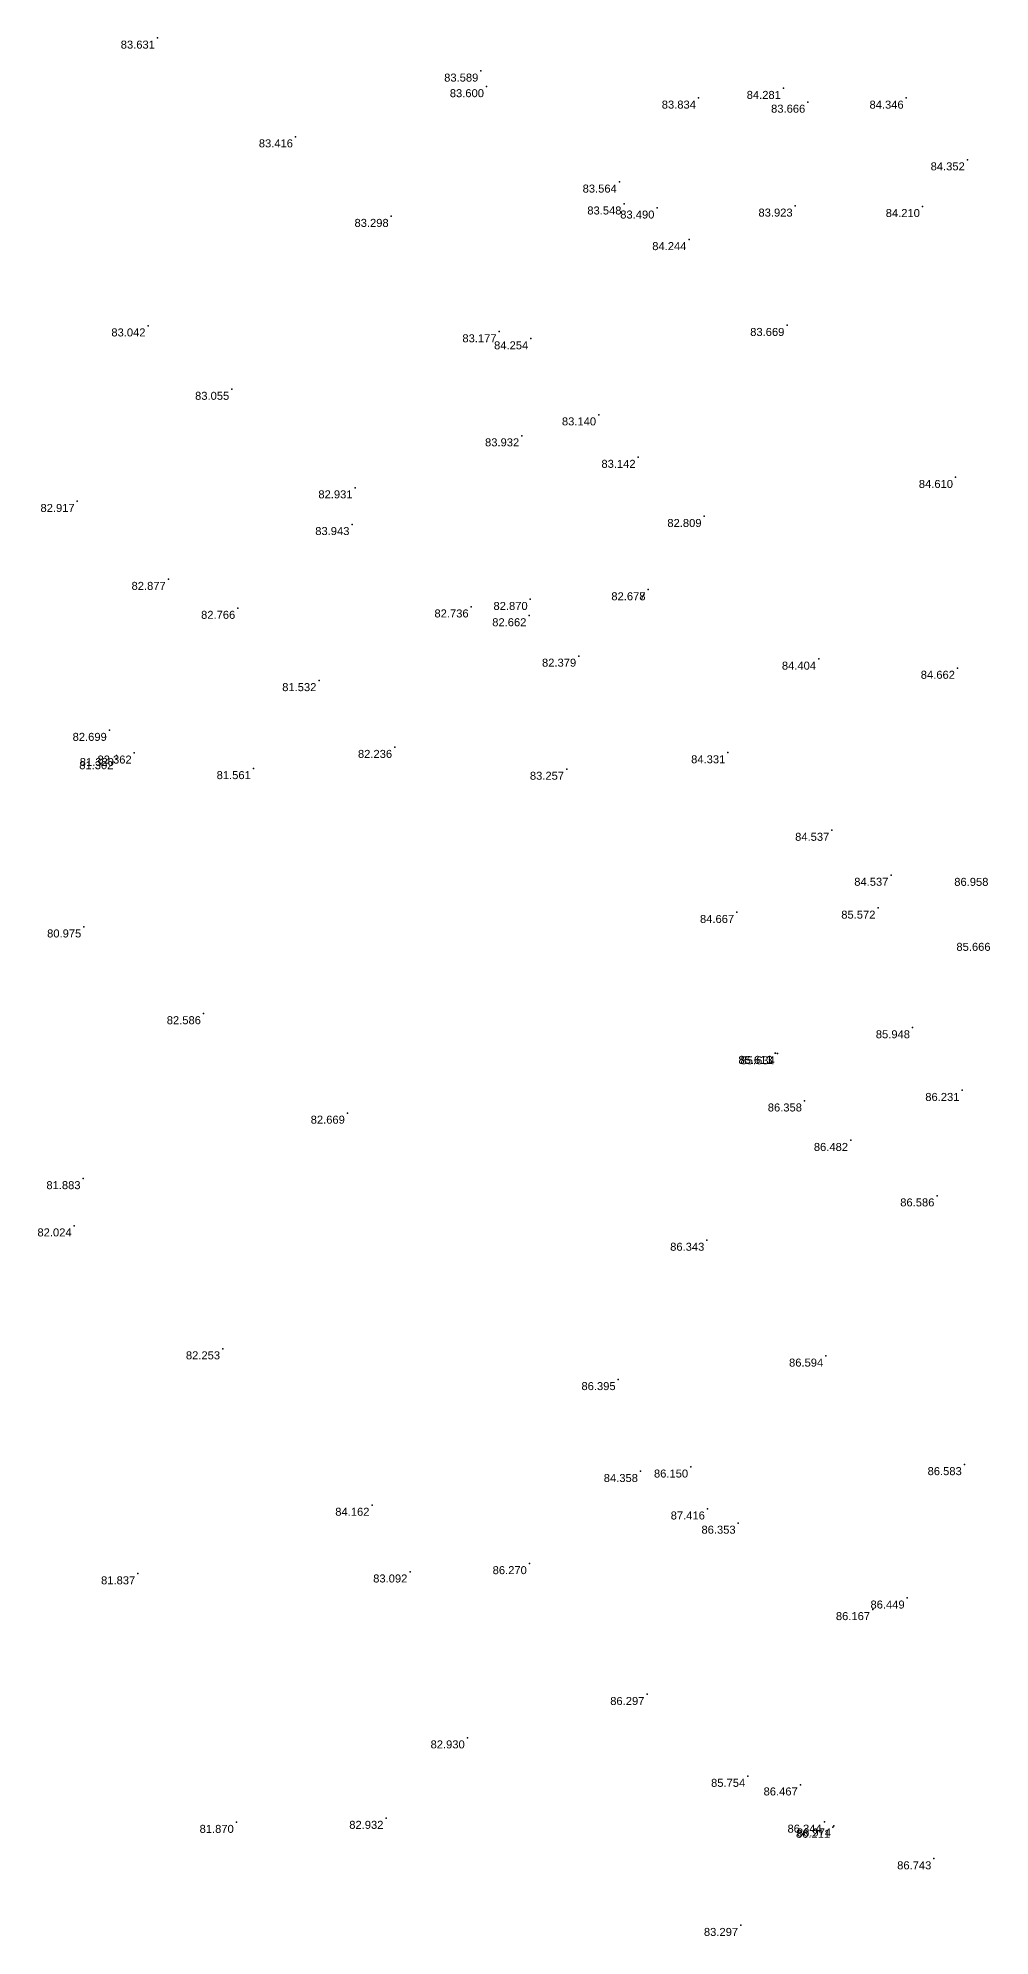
# Model space of a CAD drawing. Header units: millimetres. Extents: x 706139 to 707011, y 753722 to 954403.
# Drawn here: x 706381 to 706416.7, y 954185.9 to 954257.1 of the extents above; entities that cross this region are included whole.
import ezdxf
from ezdxf.enums import TextEntityAlignment as Align

# ---------------------------------------------------------------- set-up
doc = ezdxf.new("R2010")
doc.units = ezdxf.units.MM
doc.linetypes.add('SOLID_LINE', pattern=[0])
doc.layers.add('Height', color=7, linetype='Continuous')
doc.styles.get("Standard").update_dxf_attribs({"font": 'arial.ttf'})

msp = doc.modelspace()

# ---------------------------------------------------------------- linework, layer by layer
at = {"color": 0, "linetype": 'SOLID_LINE'}
for p in [(706385.5007, 954257.1169, 83.6308), (706385.5007, 954257.1169, 83.6308), (706385.5007, 954257.1169, 83.6308), (706397.6363, 954255.8808, 83.5893), (706397.6363, 954255.8808, 83.5893), (706397.6363, 954255.8808, 83.5893), (706397.8481, 954255.2962, 83.6005), (706397.8481, 954255.2962, 83.6005), (706397.8481, 954255.2962, 83.6005), (706408.9877, 954255.2319, 84.2809), (706408.9877, 954255.2319, 84.2809), (706408.9877, 954255.2319, 84.2809), (706405.8004, 954254.8688, 83.8336), (706405.8004, 954254.8688, 83.8336), (706405.8004, 954254.8688, 83.8336), (706409.9023, 954254.7147, 83.6665), (706409.9023, 954254.7147, 83.6665), (706409.9023, 954254.7147, 83.6665), (706413.5945, 954254.8664, 84.3457), (706413.5945, 954254.8664, 84.3457), (706413.5945, 954254.8664, 84.3457), (706390.6819, 954253.4158, 83.4164), (706390.6819, 954253.4158, 83.4164), (706390.6819, 954253.4158, 83.4164), (706415.8884, 954252.5523, 84.3516), (706415.8884, 954252.5523, 84.3516), (706415.8884, 954252.5523, 84.3516), (706402.8318, 954251.7192, 83.5643), (706402.8318, 954251.7192, 83.5643), (706402.8318, 954251.7192, 83.5643), (706403.0072, 954250.8982, 83.5478), (706403.0072, 954250.8982, 83.5478), (706403.0072, 954250.8982, 83.5478), (706404.2423, 954250.7463, 83.4904), (706404.2423, 954250.7463, 83.4904), (706404.2423, 954250.7463, 83.4904), (706409.4286, 954250.8194, 83.9231), (706409.4286, 954250.8194, 83.9231), (706409.4286, 954250.8194, 83.9231), (706414.2041, 954250.8019, 84.2105), (706414.2041, 954250.8019, 84.2105), (706414.2041, 954250.8019, 84.2105), (706394.272, 954250.4329, 83.298), (706394.272, 954250.4329, 83.298), (706394.272, 954250.4329, 83.298), (706405.4437, 954249.5618, 84.2436), (706405.4437, 954249.5618, 84.2436), (706405.4437, 954249.5618, 84.2436), (706409.1187, 954246.3438, 83.6694), (706409.1187, 954246.3438, 83.6694), (706409.1187, 954246.3438, 83.6694), (706385.149, 954246.3256, 83.0424), (706385.149, 954246.3256, 83.0424), (706385.149, 954246.3256, 83.0424), (706398.3199, 954246.1059, 83.1771), (706398.3199, 954246.1059, 83.1771), (706398.3199, 954246.1059, 83.1771), (706399.5087, 954245.8422, 84.2544), (706399.5087, 954245.8422, 84.2544), (706399.5087, 954245.8422, 84.2544), (706388.2903, 954243.9497, 83.055), (706388.2903, 954243.9497, 83.055), (706388.2903, 954243.9497, 83.055), (706402.0545, 954242.99, 83.14), (706402.0545, 954242.99, 83.14), (706402.0545, 954242.99, 83.14), (706399.1698, 954242.2046, 83.9317), (706399.1698, 954242.2046, 83.9317), (706399.1698, 954242.2046, 83.9317), (706403.5365, 954241.3984, 83.1422), (706403.5365, 954241.3984, 83.1422), (706403.5365, 954241.3984, 83.1422), (706415.4451, 954240.6444, 84.6099), (706415.4451, 954240.6444, 84.6099), (706415.4451, 954240.6444, 84.6099), (706392.9164, 954240.2544, 82.9306), (706392.9164, 954240.2544, 82.9306), (706392.9164, 954240.2544, 82.9306), (706382.49, 954239.7441, 82.9172), (706382.49, 954239.7441, 82.9172), (706382.49, 954239.7441, 82.9172), (706392.7996, 954238.8784, 83.9428), (706392.7996, 954238.8784, 83.9428), (706392.7996, 954238.8784, 83.9428), (706406.01, 954239.1806, 82.8088), (706406.01, 954239.1806, 82.8088), (706406.01, 954239.1806, 82.8088), (706385.9069, 954236.8223, 82.8773), (706385.9069, 954236.8223, 82.8773), (706385.9069, 954236.8223, 82.8773), (706403.9081, 954236.4319, 82.677), (706403.9081, 954236.4319, 82.677), (706403.9081, 954236.4319, 82.677), (706403.909, 954236.4325, 82.678), (706403.909, 954236.4325, 82.678), (706403.909, 954236.4325, 82.678), (706388.5159, 954235.737, 82.7662), (706388.5159, 954235.737, 82.7662), (706388.5159, 954235.737, 82.7662), (706397.2718, 954235.789, 82.7356), (706397.2718, 954235.789, 82.7356), (706397.2718, 954235.789, 82.7356), (706399.4864, 954236.0696, 82.8695), (706399.4864, 954236.0696, 82.8695), (706399.4864, 954236.0696, 82.8695), (706399.44, 954235.4593, 82.6622), (706399.44, 954235.4593, 82.6622), (706399.44, 954235.4593, 82.6622), (706401.3069, 954233.9421, 82.3786), (706401.3069, 954233.9421, 82.3786), (706401.3069, 954233.9421, 82.3786), (706410.3072, 954233.8316, 84.4045), (706410.3072, 954233.8316, 84.4045), (706410.3072, 954233.8316, 84.4045), (706391.56, 954233.0259, 81.5316), (706391.56, 954233.0259, 81.5316), (706391.56, 954233.0259, 81.5316), (706415.5182, 954233.489, 84.6618), (706415.5182, 954233.489, 84.6618), (706415.5182, 954233.489, 84.6618), (706383.6956, 954231.1608, 82.6989), (706383.6956, 954231.1608, 82.6989), (706383.6956, 954231.1608, 82.6989), (706383.9441, 954230.0981, 81.3025), (706383.9441, 954230.0981, 81.3025), (706383.9441, 954230.0981, 81.3025), (706383.9642, 954230.2184, 81.32), (706383.9642, 954230.2184, 81.32), (706383.9642, 954230.2184, 81.32), (706384.6291, 954230.3103, 82.3622), (706384.6291, 954230.3103, 82.3622), (706384.6291, 954230.3103, 82.3622), (706394.4016, 954230.5222, 82.2363), (706394.4016, 954230.5222, 82.2363), (706394.4016, 954230.5222, 82.2363), (706406.9024, 954230.3204, 84.3308), (706406.9024, 954230.3204, 84.3308), (706406.9024, 954230.3204, 84.3308), (706389.1, 954229.7269, 81.5612), (706389.1, 954229.7269, 81.5612), (706389.1, 954229.7269, 81.5612), (706400.8526, 954229.7033, 83.2575), (706400.8526, 954229.7033, 83.2575), (706400.8526, 954229.7033, 83.2575), (706410.8042, 954227.4142, 84.5374), (706410.8042, 954227.4142, 84.5374), (706410.8042, 954227.4142, 84.5374), (706413.0223, 954225.7282, 84.5366), (706413.0223, 954225.7282, 84.5366), (706413.0223, 954225.7282, 84.5366), (706407.2348, 954224.3333, 84.6666), (706407.2348, 954224.3333, 84.6666), (706407.2348, 954224.3333, 84.6666), (706412.5351, 954224.4952, 85.5724), (706412.5351, 954224.4952, 85.5724), (706412.5351, 954224.4952, 85.5724), (706382.7388, 954223.7902, 80.9747), (706382.7388, 954223.7902, 80.9747), (706382.7388, 954223.7902, 80.9747), (706387.228, 954220.5372, 82.5857), (706387.228, 954220.5372, 82.5857), (706387.228, 954220.5372, 82.5857), (706413.8317, 954220.01, 85.9479), (706413.8317, 954220.01, 85.9479), (706413.8317, 954220.01, 85.9479), (706408.673, 954219.0482, 85.6112), (706408.673, 954219.0482, 85.6112), (706408.673, 954219.0482, 85.6112), (706408.6809, 954219.0503, 85.6126), (706408.6809, 954219.0503, 85.6126), (706408.6809, 954219.0503, 85.6126), (706408.7557, 954219.0325, 85.6341), (706408.7557, 954219.0325, 85.6341), (706408.7557, 954219.0325, 85.6341), (706409.7782, 954217.2647, 86.3576), (706409.7782, 954217.2647, 86.3576), (706409.7782, 954217.2647, 86.3576), (706415.688, 954217.66, 86.231), (706415.688, 954217.66, 86.231), (706415.688, 954217.66, 86.231), (706392.628, 954216.807, 82.669), (706411.5072, 954215.7852, 86.4816), (706411.5072, 954215.7852, 86.4816), (706411.5072, 954215.7852, 86.4816), (706382.7112, 954214.352, 81.8826), (706382.7112, 954214.352, 81.8826), (706382.7112, 954214.352, 81.8826), (706414.7482, 954213.7056, 86.5864), (706414.7482, 954213.7056, 86.5864), (706414.7482, 954213.7056, 86.5864), (706382.3762, 954212.5804, 82.0243), (706382.3762, 954212.5804, 82.0243), (706382.3762, 954212.5804, 82.0243), (706406.1156, 954212.0425, 86.343), (706406.1156, 954212.0425, 86.343), (706406.1156, 954212.0425, 86.343), (706387.946, 954207.971, 82.253), (706410.5758, 954207.6986, 86.5935), (706410.5758, 954207.6986, 86.5935), (706410.5758, 954207.6986, 86.5935), (706402.7872, 954206.8173, 86.3948), (706402.7872, 954206.8173, 86.3948), (706402.7872, 954206.8173, 86.3948), (706403.6244, 954203.3721, 84.3584), (706403.6244, 954203.3721, 84.3584), (706403.6244, 954203.3721, 84.3584), (706405.5075, 954203.5385, 86.1498), (706405.5075, 954203.5385, 86.1498), (706405.5075, 954203.5385, 86.1498), (706415.7745, 954203.6284, 86.5833), (706415.7745, 954203.6284, 86.5833), (706415.7745, 954203.6284, 86.5833), (706393.5509, 954202.1062, 84.1623), (706393.5509, 954202.1062, 84.1623), (706393.5509, 954202.1062, 84.1623), (706406.1357, 954201.9663, 87.416), (706406.1357, 954201.9663, 87.416), (706406.1357, 954201.9663, 87.416), (706407.2901, 954201.4333, 86.3529), (706407.2901, 954201.4333, 86.3529), (706407.2901, 954201.4333, 86.3529), (706384.7633, 954199.535, 81.8369), (706384.7633, 954199.535, 81.8369), (706384.7633, 954199.535, 81.8369), (706394.9727, 954199.6044, 83.092), (706394.9727, 954199.6044, 83.092), (706394.9727, 954199.6044, 83.092), (706399.4556, 954199.9162, 86.2703), (706399.4556, 954199.9162, 86.2703), (706399.4556, 954199.9162, 86.2703), (706412.3339, 954198.1936, 86.1672), (706412.3339, 954198.1936, 86.1672), (706412.3339, 954198.1936, 86.1672), (706413.6316, 954198.6268, 86.4491), (706413.6316, 954198.6268, 86.4491), (706413.6316, 954198.6268, 86.4491), (706403.8673, 954195.011, 86.2973), (706403.8673, 954195.011, 86.2973), (706403.8673, 954195.011, 86.2973), (706397.1261, 954193.3833, 82.9303), (706397.1261, 954193.3833, 82.9303), (706397.1261, 954193.3833, 82.9303), (706407.6497, 954191.9418, 85.7545), (706407.6497, 954191.9418, 85.7545), (706407.6497, 954191.9418, 85.7545), (706409.6207, 954191.6188, 86.4668), (706409.6207, 954191.6188, 86.4668), (706409.6207, 954191.6188, 86.4668), (706388.4597, 954190.2155, 81.8695), (706388.4597, 954190.2155, 81.8695), (706388.4597, 954190.2155, 81.8695), (706394.0755, 954190.3668, 82.9321), (706394.0755, 954190.3668, 82.9321), (706394.0755, 954190.3668, 82.9321), (706410.5185, 954190.2239, 86.344), (706410.5185, 954190.2239, 86.344), (706410.5185, 954190.2239, 86.344), (706410.8357, 954190.0309, 86.2114), (706410.8357, 954190.0309, 86.2114), (706410.8357, 954190.0309, 86.2114), (706410.8724, 954190.0803, 86.9743), (706410.8724, 954190.0803, 86.9743), (706410.8724, 954190.0803, 86.9743), (706414.6326, 954188.8491, 86.7427), (706414.6326, 954188.8491, 86.7427), (706414.6326, 954188.8491, 86.7427), (706407.3819, 954186.3515, 83.2968), (706407.3819, 954186.3515, 83.2968), (706407.3819, 954186.3515, 83.2968)]:
    msp.add_point(p, dxfattribs=at)

# ---------------------------------------------------------------- texts
at = {"layer": 'Height', "color": 4, "linetype": 'SOLID_LINE'}
for s, p in [('83.631', (706385.4007, 954257.0169, 83.6308)), ('83.631', (706385.4007, 954257.0169, 83.6308)), ('83.631', (706385.4007, 954257.0169, 83.6308)), ('83.589', (706397.5363, 954255.7808, 83.5893)), ('83.589', (706397.5363, 954255.7808, 83.5893)), ('83.589', (706397.5363, 954255.7808, 83.5893)), ('83.600', (706397.7481, 954255.1962, 83.6005)), ('83.600', (706397.7481, 954255.1962, 83.6005)), ('83.600', (706397.7481, 954255.1962, 83.6005)), ('84.281', (706408.8877, 954255.1319, 84.2809)), ('84.281', (706408.8877, 954255.1319, 84.2809)), ('84.281', (706408.8877, 954255.1319, 84.2809)), ('83.834', (706405.7004, 954254.7688, 83.8336)), ('83.834', (706405.7004, 954254.7688, 83.8336)), ('83.834', (706405.7004, 954254.7688, 83.8336)), ('83.666', (706409.8023, 954254.6147, 83.6665)), ('83.666', (706409.8023, 954254.6147, 83.6665)), ('83.666', (706409.8023, 954254.6147, 83.6665)), ('84.346', (706413.4945, 954254.7664, 84.3457)), ('84.346', (706413.4945, 954254.7664, 84.3457)), ('84.346', (706413.4945, 954254.7664, 84.3457)), ('83.416', (706390.5819, 954253.3158, 83.4164)), ('83.416', (706390.5819, 954253.3158, 83.4164)), ('83.416', (706390.5819, 954253.3158, 83.4164)), ('84.352', (706415.7884, 954252.4523, 84.3516)), ('84.352', (706415.7884, 954252.4523, 84.3516)), ('84.352', (706415.7884, 954252.4523, 84.3516)), ('83.564', (706402.7318, 954251.6192, 83.5643)), ('83.564', (706402.7318, 954251.6192, 83.5643)), ('83.564', (706402.7318, 954251.6192, 83.5643)), ('83.548', (706402.9072, 954250.7982, 83.5478)), ('83.548', (706402.9072, 954250.7982, 83.5478)), ('83.548', (706402.9072, 954250.7982, 83.5478)), ('83.490', (706404.1423, 954250.6463, 83.4904)), ('83.490', (706404.1423, 954250.6463, 83.4904)), ('83.490', (706404.1423, 954250.6463, 83.4904)), ('83.923', (706409.3286, 954250.7194, 83.9231)), ('83.923', (706409.3286, 954250.7194, 83.9231)), ('83.923', (706409.3286, 954250.7194, 83.9231)), ('84.210', (706414.1041, 954250.7019, 84.2105)), ('84.210', (706414.1041, 954250.7019, 84.2105)), ('84.210', (706414.1041, 954250.7019, 84.2105)), ('83.298', (706394.172, 954250.3329, 83.298)), ('83.298', (706394.172, 954250.3329, 83.298)), ('83.298', (706394.172, 954250.3329, 83.298)), ('84.244', (706405.3437, 954249.4618, 84.2436)), ('84.244', (706405.3437, 954249.4618, 84.2436)), ('84.244', (706405.3437, 954249.4618, 84.2436)), ('83.042', (706385.049, 954246.2256, 83.0424)), ('83.042', (706385.049, 954246.2256, 83.0424)), ('83.042', (706385.049, 954246.2256, 83.0424)), ('83.177', (706398.2199, 954246.0059, 83.1771)), ('83.177', (706398.2199, 954246.0059, 83.1771)), ('83.177', (706398.2199, 954246.0059, 83.1771)), ('84.254', (706399.4087, 954245.7422, 84.2544)), ('84.254', (706399.4087, 954245.7422, 84.2544)), ('84.254', (706399.4087, 954245.7422, 84.2544)), ('83.669', (706409.0187, 954246.2438, 83.6694)), ('83.669', (706409.0187, 954246.2438, 83.6694)), ('83.669', (706409.0187, 954246.2438, 83.6694)), ('83.055', (706388.1903, 954243.8497, 83.055)), ('83.055', (706388.1903, 954243.8497, 83.055)), ('83.055', (706388.1903, 954243.8497, 83.055)), ('83.140', (706401.9545, 954242.89, 83.14)), ('83.140', (706401.9545, 954242.89, 83.14)), ('83.140', (706401.9545, 954242.89, 83.14)), ('83.932', (706399.0698, 954242.1046, 83.9317)), ('83.932', (706399.0698, 954242.1046, 83.9317)), ('83.932', (706399.0698, 954242.1046, 83.9317)), ('83.142', (706403.4365, 954241.2984, 83.1422)), ('83.142', (706403.4365, 954241.2984, 83.1422)), ('83.142', (706403.4365, 954241.2984, 83.1422)), ('82.931', (706392.8164, 954240.1544, 82.9306)), ('82.931', (706392.8164, 954240.1544, 82.9306)), ('82.931', (706392.8164, 954240.1544, 82.9306)), ('84.610', (706415.3451, 954240.5444, 84.6099)), ('84.610', (706415.3451, 954240.5444, 84.6099)), ('84.610', (706415.3451, 954240.5444, 84.6099)), ('82.917', (706382.39, 954239.6441, 82.9172)), ('82.917', (706382.39, 954239.6441, 82.9172)), ('82.917', (706382.39, 954239.6441, 82.9172)), ('83.943', (706392.6996, 954238.7784, 83.9428)), ('83.943', (706392.6996, 954238.7784, 83.9428)), ('83.943', (706392.6996, 954238.7784, 83.9428)), ('82.809', (706405.91, 954239.0806, 82.8088)), ('82.809', (706405.91, 954239.0806, 82.8088)), ('82.809', (706405.91, 954239.0806, 82.8088)), ('82.877', (706385.8069, 954236.7223, 82.8773)), ('82.877', (706385.8069, 954236.7223, 82.8773)), ('82.877', (706385.8069, 954236.7223, 82.8773)), ('82.736', (706397.1718, 954235.689, 82.7356)), ('82.736', (706397.1718, 954235.689, 82.7356)), ('82.736', (706397.1718, 954235.689, 82.7356)), ('82.870', (706399.3864, 954235.9696, 82.8695)), ('82.870', (706399.3864, 954235.9696, 82.8695)), ('82.870', (706399.3864, 954235.9696, 82.8695)), ('82.677', (706403.8081, 954236.3319, 82.677)), ('82.677', (706403.8081, 954236.3319, 82.677)), ('82.677', (706403.8081, 954236.3319, 82.677)), ('82.678', (706403.809, 954236.3325, 82.678)), ('82.678', (706403.809, 954236.3325, 82.678)), ('82.678', (706403.809, 954236.3325, 82.678)), ('82.766', (706388.4159, 954235.637, 82.7662)), ('82.766', (706388.4159, 954235.637, 82.7662)), ('82.766', (706388.4159, 954235.637, 82.7662)), ('82.662', (706399.34, 954235.3593, 82.6622)), ('82.662', (706399.34, 954235.3593, 82.6622)), ('82.662', (706399.34, 954235.3593, 82.6622)), ('82.379', (706401.2069, 954233.8421, 82.3786)), ('82.379', (706401.2069, 954233.8421, 82.3786)), ('82.379', (706401.2069, 954233.8421, 82.3786)), ('84.404', (706410.2072, 954233.7316, 84.4045)), ('84.404', (706410.2072, 954233.7316, 84.4045)), ('84.404', (706410.2072, 954233.7316, 84.4045)), ('81.532', (706391.46, 954232.9259, 81.5316)), ('81.532', (706391.46, 954232.9259, 81.5316)), ('81.532', (706391.46, 954232.9259, 81.5316)), ('84.662', (706415.4182, 954233.389, 84.6618)), ('84.662', (706415.4182, 954233.389, 84.6618)), ('84.662', (706415.4182, 954233.389, 84.6618)), ('82.699', (706383.5956, 954231.0608, 82.6989)), ('82.699', (706383.5956, 954231.0608, 82.6989)), ('82.699', (706383.5956, 954231.0608, 82.6989)), ('81.302', (706383.8441, 954229.9981, 81.3025)), ('81.302', (706383.8441, 954229.9981, 81.3025)), ('81.302', (706383.8441, 954229.9981, 81.3025)), ('81.320', (706383.8642, 954230.1184, 81.32)), ('81.320', (706383.8642, 954230.1184, 81.32)), ('81.320', (706383.8642, 954230.1184, 81.32)), ('82.362', (706384.5291, 954230.2103, 82.3622)), ('82.362', (706384.5291, 954230.2103, 82.3622)), ('82.362', (706384.5291, 954230.2103, 82.3622)), ('82.236', (706394.3016, 954230.4222, 82.2363)), ('82.236', (706394.3016, 954230.4222, 82.2363)), ('82.236', (706394.3016, 954230.4222, 82.2363)), ('84.331', (706406.8024, 954230.2204, 84.3308)), ('84.331', (706406.8024, 954230.2204, 84.3308)), ('84.331', (706406.8024, 954230.2204, 84.3308)), ('81.561', (706389, 954229.6269, 81.5612)), ('81.561', (706389, 954229.6269, 81.5612)), ('81.561', (706389, 954229.6269, 81.5612)), ('83.257', (706400.7526, 954229.6033, 83.2575)), ('83.257', (706400.7526, 954229.6033, 83.2575)), ('83.257', (706400.7526, 954229.6033, 83.2575)), ('84.537', (706410.7042, 954227.3142, 84.5374)), ('84.537', (706410.7042, 954227.3142, 84.5374)), ('84.537', (706410.7042, 954227.3142, 84.5374)), ('84.537', (706412.9223, 954225.6282, 84.5366)), ('84.537', (706412.9223, 954225.6282, 84.5366)), ('84.537', (706412.9223, 954225.6282, 84.5366)), ('86.958', (706416.675, 954225.624, 86.958)), ('86.958', (706416.675, 954225.624, 86.958)), ('86.958', (706416.675, 954225.624, 86.958)), ('85.572', (706412.4351, 954224.3952, 85.5724)), ('85.572', (706412.4351, 954224.3952, 85.5724)), ('85.572', (706412.4351, 954224.3952, 85.5724)), ('80.975', (706382.6388, 954223.6902, 80.9747)), ('80.975', (706382.6388, 954223.6902, 80.9747)), ('80.975', (706382.6388, 954223.6902, 80.9747)), ('84.667', (706407.1348, 954224.2333, 84.6666)), ('84.667', (706407.1348, 954224.2333, 84.6666)), ('84.667', (706407.1348, 954224.2333, 84.6666)), ('85.666', (706416.7549, 954223.1881, 85.666)), ('85.666', (706416.7549, 954223.1881, 85.666)), ('85.666', (706416.7549, 954223.1881, 85.666)), ('82.586', (706387.128, 954220.4372, 82.5857)), ('82.586', (706387.128, 954220.4372, 82.5857)), ('82.586', (706387.128, 954220.4372, 82.5857)), ('85.948', (706413.7317, 954219.91, 85.9479)), ('85.948', (706413.7317, 954219.91, 85.9479)), ('85.948', (706413.7317, 954219.91, 85.9479)), ('85.611', (706408.573, 954218.9482, 85.6112)), ('85.611', (706408.573, 954218.9482, 85.6112)), ('85.611', (706408.573, 954218.9482, 85.6112)), ('85.613', (706408.5809, 954218.9503, 85.6126)), ('85.613', (706408.5809, 954218.9503, 85.6126)), ('85.613', (706408.5809, 954218.9503, 85.6126)), ('85.634', (706408.6557, 954218.9325, 85.6341)), ('85.634', (706408.6557, 954218.9325, 85.6341)), ('85.634', (706408.6557, 954218.9325, 85.6341)), ('86.358', (706409.6782, 954217.1647, 86.3576)), ('86.358', (706409.6782, 954217.1647, 86.3576)), ('86.358', (706409.6782, 954217.1647, 86.3576)), ('86.231', (706415.588, 954217.56, 86.231)), ('86.231', (706415.588, 954217.56, 86.231)), ('86.231', (706415.588, 954217.56, 86.231)), ('82.669', (706392.528, 954216.707, 82.669)), ('86.482', (706411.4072, 954215.6852, 86.4816)), ('86.482', (706411.4072, 954215.6852, 86.4816)), ('86.482', (706411.4072, 954215.6852, 86.4816)), ('81.883', (706382.6112, 954214.252, 81.8826)), ('81.883', (706382.6112, 954214.252, 81.8826)), ('81.883', (706382.6112, 954214.252, 81.8826)), ('86.586', (706414.6482, 954213.6056, 86.5864)), ('86.586', (706414.6482, 954213.6056, 86.5864)), ('86.586', (706414.6482, 954213.6056, 86.5864)), ('82.024', (706382.2762, 954212.4804, 82.0243)), ('82.024', (706382.2762, 954212.4804, 82.0243)), ('82.024', (706382.2762, 954212.4804, 82.0243)), ('86.343', (706406.0156, 954211.9425, 86.343)), ('86.343', (706406.0156, 954211.9425, 86.343)), ('86.343', (706406.0156, 954211.9425, 86.343)), ('82.253', (706387.846, 954207.871, 82.253)), ('86.594', (706410.4758, 954207.5986, 86.5935)), ('86.594', (706410.4758, 954207.5986, 86.5935)), ('86.594', (706410.4758, 954207.5986, 86.5935)), ('86.395', (706402.6872, 954206.7173, 86.3948)), ('86.395', (706402.6872, 954206.7173, 86.3948)), ('86.395', (706402.6872, 954206.7173, 86.3948)), ('84.358', (706403.5244, 954203.2721, 84.3584)), ('84.358', (706403.5244, 954203.2721, 84.3584)), ('84.358', (706403.5244, 954203.2721, 84.3584)), ('86.150', (706405.4075, 954203.4385, 86.1498)), ('86.150', (706405.4075, 954203.4385, 86.1498)), ('86.150', (706405.4075, 954203.4385, 86.1498)), ('86.583', (706415.6745, 954203.5284, 86.5833)), ('86.583', (706415.6745, 954203.5284, 86.5833)), ('86.583', (706415.6745, 954203.5284, 86.5833)), ('84.162', (706393.4509, 954202.0062, 84.1623)), ('84.162', (706393.4509, 954202.0062, 84.1623)), ('84.162', (706393.4509, 954202.0062, 84.1623)), ('87.416', (706406.0357, 954201.8663, 87.416)), ('87.416', (706406.0357, 954201.8663, 87.416)), ('87.416', (706406.0357, 954201.8663, 87.416)), ('86.353', (706407.1901, 954201.3333, 86.3529)), ('86.353', (706407.1901, 954201.3333, 86.3529)), ('86.353', (706407.1901, 954201.3333, 86.3529)), ('81.837', (706384.6633, 954199.435, 81.8369)), ('81.837', (706384.6633, 954199.435, 81.8369)), ('81.837', (706384.6633, 954199.435, 81.8369)), ('83.092', (706394.8727, 954199.5044, 83.092)), ('83.092', (706394.8727, 954199.5044, 83.092)), ('83.092', (706394.8727, 954199.5044, 83.092)), ('86.270', (706399.3556, 954199.8162, 86.2703)), ('86.270', (706399.3556, 954199.8162, 86.2703)), ('86.270', (706399.3556, 954199.8162, 86.2703)), ('86.167', (706412.2339, 954198.0936, 86.1672)), ('86.167', (706412.2339, 954198.0936, 86.1672)), ('86.167', (706412.2339, 954198.0936, 86.1672)), ('86.449', (706413.5316, 954198.5268, 86.4491)), ('86.449', (706413.5316, 954198.5268, 86.4491)), ('86.449', (706413.5316, 954198.5268, 86.4491)), ('86.297', (706403.7673, 954194.911, 86.2973)), ('86.297', (706403.7673, 954194.911, 86.2973)), ('86.297', (706403.7673, 954194.911, 86.2973)), ('82.930', (706397.0261, 954193.2833, 82.9303)), ('82.930', (706397.0261, 954193.2833, 82.9303)), ('82.930', (706397.0261, 954193.2833, 82.9303)), ('85.754', (706407.5497, 954191.8418, 85.7545)), ('85.754', (706407.5497, 954191.8418, 85.7545)), ('85.754', (706407.5497, 954191.8418, 85.7545)), ('86.467', (706409.5207, 954191.5188, 86.4668)), ('86.467', (706409.5207, 954191.5188, 86.4668)), ('86.467', (706409.5207, 954191.5188, 86.4668)), ('81.870', (706388.3597, 954190.1155, 81.8695)), ('81.870', (706388.3597, 954190.1155, 81.8695)), ('81.870', (706388.3597, 954190.1155, 81.8695)), ('82.932', (706393.9755, 954190.2668, 82.9321)), ('82.932', (706393.9755, 954190.2668, 82.9321)), ('82.932', (706393.9755, 954190.2668, 82.9321)), ('86.344', (706410.4185, 954190.1239, 86.344)), ('86.344', (706410.4185, 954190.1239, 86.344)), ('86.344', (706410.4185, 954190.1239, 86.344)), ('86.211', (706410.7357, 954189.9309, 86.2114)), ('86.211', (706410.7357, 954189.9309, 86.2114)), ('86.211', (706410.7357, 954189.9309, 86.2114)), ('86.974', (706410.7724, 954189.9803, 86.9743)), ('86.974', (706410.7724, 954189.9803, 86.9743)), ('86.974', (706410.7724, 954189.9803, 86.9743)), ('86.743', (706414.5326, 954188.7491, 86.7427)), ('86.743', (706414.5326, 954188.7491, 86.7427)), ('86.743', (706414.5326, 954188.7491, 86.7427)), ('83.297', (706407.2819, 954186.2515, 83.2968)), ('83.297', (706407.2819, 954186.2515, 83.2968)), ('83.297', (706407.2819, 954186.2515, 83.2968))]:
    msp.add_text(s, height=0.3, dxfattribs=at).set_placement(p, align=Align.TOP_RIGHT)

doc.saveas('drawing.dxf')
